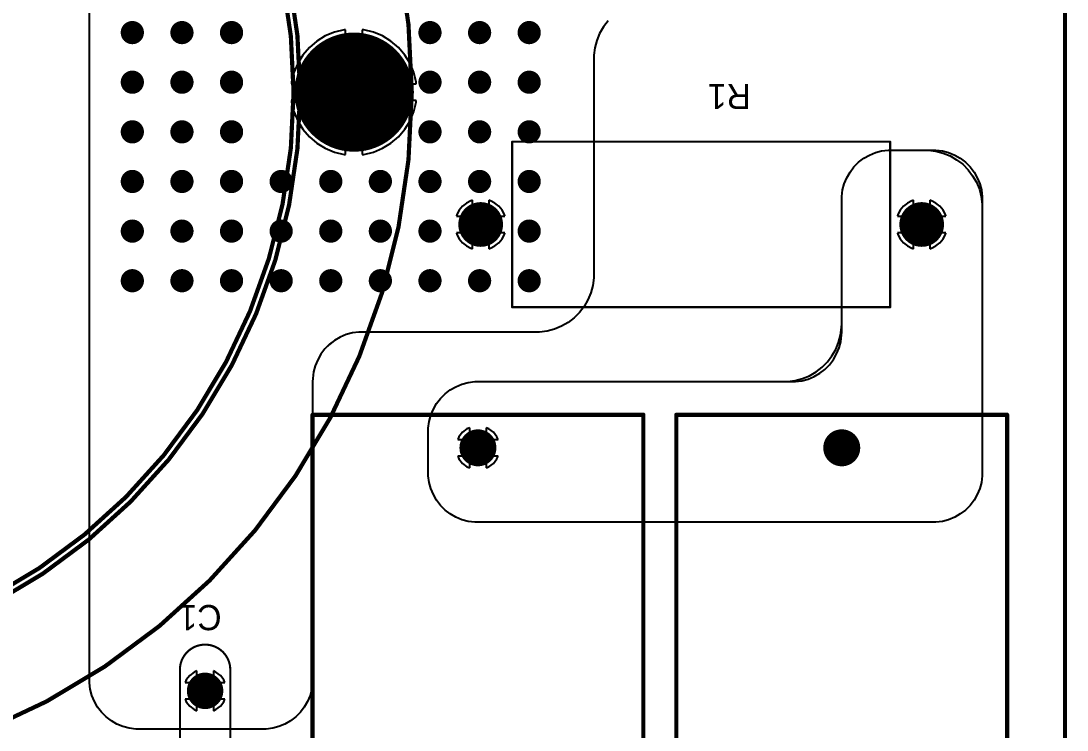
# Model space of a CAD drawing. Header units: millimetres. Extents: x 25 to 162, y 24 to 188.
# Drawn here: x 98.3 to 161.5, y 107.8 to 150.7 of the extents above; entities that cross this region are included whole.
import ezdxf

# ---------------------------------------------------------------- set-up
doc = ezdxf.new("R2010")
doc.units = ezdxf.units.MM
for name, color, linetype in [('BottomLayer', 5, 'Continuous'), ('BottomSolder', 6, 'Continuous'), ('Mechanical1', 6, 'Continuous'), ('Mechanical13', 56, 'Continuous'), ('Mechanical15', 56, 'Continuous'), ('MultiLayer', 9, 'Continuous'), ('PadHoleLayer', 156, 'Continuous'), ('TopLayer', 1, 'Continuous'), ('TopOverlay', 2, 'Continuous'), ('TopSolder', 216, 'Continuous'), ('ViaHoleLayer', 16, 'Continuous')]:
    doc.layers.add(name, color=color, linetype=linetype)

# ---------------------------------------------------------------- blocks, each defined once
blk = doc.blocks.new('C_Y2_D13_7_5__165')
at = {"layer": 'BottomLayer', "const_width": 1}
for points in [[(-4.31, 0, 1), (-3.31, 0, 1)], [(3.31, 0, 1), (4.31, 0, 1)]]:
    blk.add_lwpolyline(points, format="xyb", close=True, dxfattribs=at)
at = {"layer": 'BottomSolder', "const_width": 1.102}
for points in [[(-4.361, 0, 1), (-3.259, 0, 1)], [(3.259, 0, 1), (4.361, 0, 1)]]:
    blk.add_lwpolyline(points, format="xyb", close=True, dxfattribs=at)
at = {"layer": 'MultiLayer', "const_width": 1}
for points in [[(-4.31, 0, 1), (-3.31, 0, 1)], [(3.31, 0, 1), (4.31, 0, 1)]]:
    blk.add_lwpolyline(points, format="xyb", close=True, dxfattribs=at)
at = {"layer": 'PadHoleLayer', "const_width": 0.5}
for points in [[(-4.06, 0, 1), (-3.56, 0, 1)], [(3.56, 0, 1), (4.06, 0, 1)]]:
    blk.add_lwpolyline(points, format="xyb", close=True, dxfattribs=at)
at = {"layer": 'TopLayer', "const_width": 1}
for points in [[(-4.31, 0, 1), (-3.31, 0, 1)], [(3.31, 0, 1), (4.31, 0, 1)]]:
    blk.add_lwpolyline(points, format="xyb", close=True, dxfattribs=at)
at = {"layer": 'TopOverlay', "const_width": 0.127}
for points in [[(-5.08, -1.524, -1), (-5.08, 1.524)], [(5.08, 1.524, -1), (5.08, -1.524)]]:
    blk.add_lwpolyline(points, format="xyb", dxfattribs=at)
for points in [[(-5.08, 1.524), (5.08, 1.524)], [(-5.08, -1.524), (5.08, -1.524)]]:
    blk.add_lwpolyline(points, dxfattribs=at)
at = {"layer": 'TopOverlay', "const_width": 0.0635}
for points in [[(-5.112, 1.524, 1), (-5.048, 1.524, 1)], [(-5.112, 1.524, 1), (-5.048, 1.524, 1)], [(5.048, 1.524, 1), (5.112, 1.524, 1)], [(5.048, 1.524, 1), (5.112, 1.524, 1)], [(-5.112, -1.524, 1), (-5.048, -1.524, 1)], [(-5.112, -1.524, 1), (-5.048, -1.524, 1)], [(5.048, -1.524, 1), (5.112, -1.524, 1)], [(5.048, -1.524, 1), (5.112, -1.524, 1)]]:
    blk.add_lwpolyline(points, format="xyb", close=True, dxfattribs=at)
at = {"layer": 'TopSolder', "const_width": 1.102}
for points in [[(-4.361, 0, 1), (-3.259, 0, 1)], [(3.259, 0, 1), (4.361, 0, 1)]]:
    blk.add_lwpolyline(points, format="xyb", close=True, dxfattribs=at)
blk = doc.blocks.new('MKP_W20_H39_5_L41_5_LS37_5_166')
at = {"layer": 'BottomLayer', "const_width": 1.016}
for points in [[(-0.508, 0, 1), (0.508, 0, 1)], [(36.992, 0, 1), (38.008, 0, 1)]]:
    blk.add_lwpolyline(points, format="xyb", close=True, dxfattribs=at)
at = {"layer": 'BottomSolder', "const_width": 1.118}
for points in [[(-0.559, 0, 1), (0.559, 0, 1)], [(36.941, 0, 1), (38.059, 0, 1)]]:
    blk.add_lwpolyline(points, format="xyb", close=True, dxfattribs=at)
at = {"layer": 'Mechanical13', "const_width": 0.254}
for points in [[(-2, 10), (39.5, 10)], [(-2, 10), (-2, 0.501)], [(39.5, 10), (39.5, -10)], [(-2, 0.501), (-2, -10)], [(-2, -10), (39.5, -10)]]:
    blk.add_lwpolyline(points, dxfattribs=at)
at = {"layer": 'Mechanical13', "const_width": 0.127}
for points in [[(-2.064, 10, 1), (-1.937, 10, 1)], [(-2.064, 10, 1), (-1.937, 10, 1)], [(39.436, 10, 1), (39.563, 10, 1)], [(39.436, 10, 1), (39.563, 10, 1)], [(-2.064, 0.501, 1), (-1.937, 0.501, 1)], [(-2.064, 0.501, 1), (-1.937, 0.501, 1)], [(-2.064, -10, 1), (-1.937, -10, 1)], [(-2.064, -10, 1), (-1.937, -10, 1)], [(39.436, -10, 1), (39.563, -10, 1)], [(39.436, -10, 1), (39.563, -10, 1)]]:
    blk.add_lwpolyline(points, format="xyb", close=True, dxfattribs=at)
at = {"layer": 'MultiLayer', "const_width": 1.016}
for points in [[(-0.508, 0, 1), (0.508, 0, 1)], [(36.992, 0, 1), (38.008, 0, 1)]]:
    blk.add_lwpolyline(points, format="xyb", close=True, dxfattribs=at)
at = {"layer": 'PadHoleLayer', "const_width": 0.65}
for points in [[(-0.325, 0, 1), (0.325, 0, 1)], [(37.175, 0, 1), (37.825, 0, 1)]]:
    blk.add_lwpolyline(points, format="xyb", close=True, dxfattribs=at)
at = {"layer": 'TopLayer', "const_width": 1.016}
for points in [[(-0.508, 0, 1), (0.508, 0, 1)], [(36.992, 0, 1), (38.008, 0, 1)]]:
    blk.add_lwpolyline(points, format="xyb", close=True, dxfattribs=at)
at = {"layer": 'TopOverlay', "const_width": 0.254}
for points in [[(-2, 10), (39.5, 10)], [(-2, 10), (-2, -0.501)], [(39.5, 10), (39.5, -10)], [(-2, -0.501), (-2, -10)], [(-2, -10), (39.5, -10)]]:
    blk.add_lwpolyline(points, dxfattribs=at)
at = {"layer": 'TopOverlay', "const_width": 0.127}
for points in [[(-2.064, 10, 1), (-1.937, 10, 1)], [(-2.064, 10, 1), (-1.937, 10, 1)], [(39.436, 10, 1), (39.563, 10, 1)], [(39.436, 10, 1), (39.563, 10, 1)], [(-2.064, -0.501, 1), (-1.937, -0.501, 1)], [(-2.064, -0.501, 1), (-1.937, -0.501, 1)], [(-2.064, -10, 1), (-1.937, -10, 1)], [(-2.064, -10, 1), (-1.937, -10, 1)], [(39.436, -10, 1), (39.563, -10, 1)], [(39.436, -10, 1), (39.563, -10, 1)]]:
    blk.add_lwpolyline(points, format="xyb", close=True, dxfattribs=at)
at = {"layer": 'TopSolder', "const_width": 1.118}
for points in [[(-0.559, 0, 1), (0.559, 0, 1)], [(36.941, 0, 1), (38.059, 0, 1)]]:
    blk.add_lwpolyline(points, format="xyb", close=True, dxfattribs=at)
blk = doc.blocks.new('MKP_W20_H39_5_L41_5_LS37_5_167')
at = {"layer": 'BottomLayer', "const_width": 1.016}
for points in [[(-0.508, 0, 1), (0.508, 0, 1)], [(36.992, 0, 1), (38.008, 0, 1)]]:
    blk.add_lwpolyline(points, format="xyb", close=True, dxfattribs=at)
at = {"layer": 'BottomSolder', "const_width": 1.118}
for points in [[(-0.559, 0, 1), (0.559, 0, 1)], [(36.941, 0, 1), (38.059, 0, 1)]]:
    blk.add_lwpolyline(points, format="xyb", close=True, dxfattribs=at)
at = {"layer": 'Mechanical13', "const_width": 0.254}
for points in [[(-2, 10), (39.5, 10)], [(-2, 10), (-2, 0.501)], [(39.5, 10), (39.5, -10)], [(-2, 0.501), (-2, -10)], [(-2, -10), (39.5, -10)]]:
    blk.add_lwpolyline(points, dxfattribs=at)
at = {"layer": 'Mechanical13', "const_width": 0.127}
for points in [[(-2.064, 10, 1), (-1.937, 10, 1)], [(-2.064, 10, 1), (-1.937, 10, 1)], [(39.436, 10, 1), (39.563, 10, 1)], [(39.436, 10, 1), (39.563, 10, 1)], [(-2.064, 0.501, 1), (-1.937, 0.501, 1)], [(-2.064, 0.501, 1), (-1.937, 0.501, 1)], [(-2.064, -10, 1), (-1.937, -10, 1)], [(-2.064, -10, 1), (-1.937, -10, 1)], [(39.436, -10, 1), (39.563, -10, 1)], [(39.436, -10, 1), (39.563, -10, 1)]]:
    blk.add_lwpolyline(points, format="xyb", close=True, dxfattribs=at)
at = {"layer": 'MultiLayer', "const_width": 1.016}
for points in [[(-0.508, 0, 1), (0.508, 0, 1)], [(36.992, 0, 1), (38.008, 0, 1)]]:
    blk.add_lwpolyline(points, format="xyb", close=True, dxfattribs=at)
at = {"layer": 'PadHoleLayer', "const_width": 0.65}
for points in [[(-0.325, 0, 1), (0.325, 0, 1)], [(37.175, 0, 1), (37.825, 0, 1)]]:
    blk.add_lwpolyline(points, format="xyb", close=True, dxfattribs=at)
at = {"layer": 'TopLayer', "const_width": 1.016}
for points in [[(-0.508, 0, 1), (0.508, 0, 1)], [(36.992, 0, 1), (38.008, 0, 1)]]:
    blk.add_lwpolyline(points, format="xyb", close=True, dxfattribs=at)
at = {"layer": 'TopOverlay', "const_width": 0.254}
for points in [[(-2, 10), (39.5, 10)], [(-2, 10), (-2, -0.501)], [(39.5, 10), (39.5, -10)], [(-2, -0.501), (-2, -10)], [(-2, -10), (39.5, -10)]]:
    blk.add_lwpolyline(points, dxfattribs=at)
at = {"layer": 'TopOverlay', "const_width": 0.127}
for points in [[(-2.064, 10, 1), (-1.937, 10, 1)], [(-2.064, 10, 1), (-1.937, 10, 1)], [(39.436, 10, 1), (39.563, 10, 1)], [(39.436, 10, 1), (39.563, 10, 1)], [(-2.064, -0.501, 1), (-1.937, -0.501, 1)], [(-2.064, -0.501, 1), (-1.937, -0.501, 1)], [(-2.064, -10, 1), (-1.937, -10, 1)], [(-2.064, -10, 1), (-1.937, -10, 1)], [(39.436, -10, 1), (39.563, -10, 1)], [(39.436, -10, 1), (39.563, -10, 1)]]:
    blk.add_lwpolyline(points, format="xyb", close=True, dxfattribs=at)
at = {"layer": 'TopSolder', "const_width": 1.118}
for points in [[(-0.559, 0, 1), (0.559, 0, 1)], [(36.941, 0, 1), (38.059, 0, 1)]]:
    blk.add_lwpolyline(points, format="xyb", close=True, dxfattribs=at)
blk = doc.blocks.new('D______500_125__H_30_A_AMAK_671111_034_168')
at = {"layer": 'BottomLayer', "const_width": 3.5}
blk.add_lwpolyline([(74.75, 0, 1), (78.25, 0, 1)], format="xyb", close=True, dxfattribs=at)
at = {"layer": 'BottomSolder', "const_width": 3.602}
blk.add_lwpolyline([(74.699, 0, 1), (78.301, 0, 1)], format="xyb", close=True, dxfattribs=at)
at = {"layer": 'Mechanical13'}
for points, const_width in [([(72.852, 0, 1), (3.648, 0, 1)], 0.254), ([(72.789, 0, 1), (72.916, 0, 1)], 0.127)]:
    blk.add_lwpolyline(points, format="xyb", close=True, dxfattribs=dict(at, const_width=const_width))
at = {"layer": 'Mechanical15'}
for points, const_width in [([(80, 0, 1), (-3.5, 0, 1)], 0.254), ([(79.937, 0, 1), (80.064, 0, 1)], 0.127)]:
    blk.add_lwpolyline(points, format="xyb", close=True, dxfattribs=dict(at, const_width=const_width))
at = {"layer": 'MultiLayer', "const_width": 3.5}
blk.add_lwpolyline([(74.75, 0, 1), (78.25, 0, 1)], format="xyb", close=True, dxfattribs=at)
at = {"layer": 'PadHoleLayer', "const_width": 2.5}
blk.add_lwpolyline([(75.25, 0, 1), (77.75, 0, 1)], format="xyb", close=True, dxfattribs=at)
at = {"layer": 'TopLayer', "const_width": 3.5}
blk.add_lwpolyline([(74.75, 0, 1), (78.25, 0, 1)], format="xyb", close=True, dxfattribs=at)
at = {"layer": 'TopOverlay'}
for points, const_width in [([(73.251, 0, 1), (3.249, 0, 1)], 0.254), ([(73.187, 0, 1), (73.314, 0, 1)], 0.127)]:
    blk.add_lwpolyline(points, format="xyb", close=True, dxfattribs=dict(at, const_width=const_width))
at = {"layer": 'TopSolder', "const_width": 3.602}
blk.add_lwpolyline([(74.699, 0, 1), (78.301, 0, 1)], format="xyb", close=True, dxfattribs=at)
blk = doc.blocks.new('PRW_5W_1050_170')
at = {"layer": 'BottomLayer', "const_width": 1.25}
for points in [[(-13.96, 0, 1), (-12.71, 0, 1)], [(12.71, 0, 1), (13.96, 0, 1)]]:
    blk.add_lwpolyline(points, format="xyb", close=True, dxfattribs=at)
at = {"layer": 'BottomSolder', "const_width": 1.352}
for points in [[(-14.011, 0, 1), (-12.659, 0, 1)], [(12.659, 0, 1), (14.011, 0, 1)]]:
    blk.add_lwpolyline(points, format="xyb", close=True, dxfattribs=at)
at = {"layer": 'MultiLayer', "const_width": 1.25}
for points in [[(-13.96, 0, 1), (-12.71, 0, 1)], [(12.71, 0, 1), (13.96, 0, 1)]]:
    blk.add_lwpolyline(points, format="xyb", close=True, dxfattribs=at)
at = {"layer": 'PadHoleLayer', "const_width": 0.6}
for points in [[(-13.635, 0, 1), (-13.035, 0, 1)], [(13.035, 0, 1), (13.635, 0, 1)]]:
    blk.add_lwpolyline(points, format="xyb", close=True, dxfattribs=at)
at = {"layer": 'TopLayer', "const_width": 1.25}
for points in [[(-13.96, 0, 1), (-12.71, 0, 1)], [(12.71, 0, 1), (13.96, 0, 1)]]:
    blk.add_lwpolyline(points, format="xyb", close=True, dxfattribs=at)
at = {"layer": 'TopOverlay', "const_width": 0.127}
for points in [[(11.43, 5), (-11.43, 5)], [(-11.43, 5), (-11.43, -5)], [(11.43, 5), (11.43, -5)], [(11.43, -5), (-11.43, -5)]]:
    blk.add_lwpolyline(points, dxfattribs=at)
at = {"layer": 'TopOverlay', "const_width": 0.0635}
for points in [[(-11.462, 5, 1), (-11.398, 5, 1)], [(-11.462, 5, 1), (-11.398, 5, 1)], [(11.398, 5, 1), (11.462, 5, 1)], [(11.398, 5, 1), (11.462, 5, 1)], [(-11.462, -5, 1), (-11.398, -5, 1)], [(-11.462, -5, 1), (-11.398, -5, 1)], [(11.398, -5, 1), (11.462, -5, 1)], [(11.398, -5, 1), (11.462, -5, 1)]]:
    blk.add_lwpolyline(points, format="xyb", close=True, dxfattribs=at)
at = {"layer": 'TopSolder', "const_width": 1.352}
for points in [[(-14.011, 0, 1), (-12.659, 0, 1)], [(12.659, 0, 1), (14.011, 0, 1)]]:
    blk.add_lwpolyline(points, format="xyb", close=True, dxfattribs=at)

msp = doc.modelspace()

# ---------------------------------------------------------------- linework, layer by layer
at = {"layer": 'BottomLayer'}
for p, q in [((102.4, 110.9), (102.4, 169.9)), ((133.769, 150.708), (133.49, 150.344)), ((133.261, 149.948), (133.086, 149.525)), ((133.49, 150.344), (133.261, 149.948)), ((133.086, 149.525), (132.967, 149.083)), ((132.967, 149.083), (132.907, 148.629)), ((132.907, 148.629), (132.9, 148.4)), ((132.9, 148.4), (132.9, 135.4)), ((148.918, 142.16), (149.23, 142.4)), ((149.23, 142.4), (149.57, 142.596)), ((149.57, 142.596), (149.934, 142.747)), ((149.934, 142.747), (150.313, 142.849)), ((150.313, 142.849), (150.703, 142.9)), ((150.703, 142.9), (150.9, 142.9)), ((150.9, 142.9), (153.4, 142.9)), ((153.4, 142.9), (153.4, 142.9)), ((153.4, 142.9), (153.4, 142.9)), ((153.4, 142.9), (153.597, 142.9)), ((153.597, 142.9), (153.986, 142.849)), ((153.986, 142.849), (154.366, 142.747)), ((154.366, 142.747), (154.73, 142.596)), ((154.73, 142.596), (155.07, 142.4)), ((155.07, 142.4), (155.382, 142.16)), ((148.4, 141.57), (148.64, 141.882)), ((148.64, 141.882), (148.918, 142.16)), ((155.382, 142.16), (155.66, 141.882)), ((155.66, 141.882), (155.9, 141.57)), ((148.053, 140.866), (148.204, 141.23)), ((148.204, 141.23), (148.4, 141.57)), ((155.9, 141.57), (156.096, 141.23)), ((156.096, 141.23), (156.247, 140.866)), ((147.9, 140.097), (147.951, 140.487)), ((147.951, 140.487), (148.053, 140.866)), ((156.247, 140.866), (156.349, 140.487)), ((156.349, 140.487), (156.4, 140.097)), ((147.9, 139.9), (147.9, 140.097)), ((147.9, 139.78), (147.9, 139.9)), ((147.9, 139.9), (147.9, 139.9)), ((147.9, 139.9), (147.9, 139.9)), ((147.9, 139.9), (147.9, 139.9)), ((156.4, 140.097), (156.4, 139.9)), ((156.4, 139.9), (156.4, 123.4)), ((147.9, 132.4), (147.9, 139.78)), ((132.9, 135.4), (132.9, 135.4)), ((132.9, 135.4), (132.9, 135.171)), ((132.9, 135.171), (132.84, 134.716)), ((132.721, 134.273), (132.546, 133.849)), ((132.84, 134.716), (132.721, 134.273)), ((132.546, 133.849), (132.316, 133.451)), ((132.037, 133.087), (131.713, 132.763)), ((132.316, 133.451), (132.037, 133.087)), ((130.951, 132.254), (130.527, 132.079)), ((131.349, 132.484), (130.951, 132.254)), ((131.713, 132.763), (131.349, 132.484)), ((147.892, 132.171), (147.9, 132.4)), ((117.573, 131.591), (117.233, 131.394)), ((117.936, 131.741), (117.573, 131.591)), ((118.315, 131.842), (117.936, 131.741)), ((118.704, 131.894), (118.315, 131.842)), ((118.9, 131.9), (118.704, 131.894)), ((129.4, 131.9), (118.9, 131.9)), ((118.9, 131.9), (118.9, 131.9)), ((129.629, 131.9), (129.4, 131.9)), ((130.084, 131.96), (129.629, 131.9)), ((130.527, 132.079), (130.084, 131.96)), ((147.714, 131.275), (147.833, 131.717)), ((147.833, 131.717), (147.892, 132.171)), ((116.922, 131.156), (116.644, 130.878)), ((117.233, 131.394), (116.922, 131.156)), ((147.539, 130.852), (147.714, 131.275)), ((116.406, 130.567), (116.209, 130.227)), ((116.644, 130.878), (116.406, 130.567)), ((147.031, 130.092), (147.31, 130.455)), ((147.31, 130.455), (147.539, 130.852)), ((116.059, 129.864), (115.958, 129.485)), ((116.209, 130.227), (116.059, 129.864)), ((146.344, 129.49), (146.708, 129.769)), ((146.708, 129.769), (147.031, 130.092)), ((115.906, 129.096), (115.9, 128.9)), ((115.958, 129.485), (115.906, 129.096)), ((145.083, 128.967), (145.525, 129.086)), ((145.525, 129.086), (145.948, 129.261)), ((145.948, 129.261), (146.344, 129.49)), ((115.9, 128.9), (115.9, 110.9)), ((124.23, 128.4), (124.57, 128.596)), ((124.57, 128.596), (124.934, 128.747)), ((124.934, 128.747), (125.313, 128.849)), ((125.313, 128.849), (125.703, 128.9)), ((125.703, 128.9), (125.9, 128.9)), ((125.9, 128.9), (144.28, 128.9)), ((144.28, 128.9), (144.4, 128.9)), ((144.4, 128.9), (144.629, 128.907)), ((144.4, 128.9), (144.4, 128.9)), ((144.4, 128.9), (144.4, 128.9)), ((144.629, 128.907), (145.083, 128.967)), ((123.4, 127.57), (123.64, 127.882)), ((123.64, 127.882), (123.918, 128.16)), ((123.918, 128.16), (124.23, 128.4)), ((123.053, 126.866), (123.204, 127.23)), ((123.204, 127.23), (123.4, 127.57)), ((122.951, 126.487), (123.053, 126.866)), ((122.9, 126.097), (122.951, 126.487)), ((122.9, 125.9), (122.9, 126.097)), ((122.9, 123.4), (122.9, 125.9)), ((122.9, 125.9), (122.9, 125.9)), ((122.9, 125.9), (122.9, 125.9)), ((122.9, 123.203), (122.9, 123.4)), ((156.4, 123.4), (156.4, 123.4)), ((156.4, 123.4), (156.4, 123.203)), ((122.951, 122.813), (122.9, 123.203)), ((123.053, 122.434), (122.951, 122.813)), ((156.349, 122.813), (156.247, 122.434)), ((156.4, 123.203), (156.349, 122.813)), ((123.204, 122.07), (123.053, 122.434)), ((156.247, 122.434), (156.096, 122.07)), ((123.4, 121.73), (123.204, 122.07)), ((123.64, 121.418), (123.4, 121.73)), ((155.9, 121.73), (155.66, 121.418)), ((156.096, 122.07), (155.9, 121.73)), ((123.918, 121.14), (123.64, 121.418)), ((124.23, 120.9), (123.918, 121.14)), ((124.57, 120.704), (124.23, 120.9)), ((155.07, 120.9), (154.73, 120.704)), ((155.382, 121.14), (155.07, 120.9)), ((155.66, 121.418), (155.382, 121.14)), ((124.934, 120.553), (124.57, 120.704)), ((125.313, 120.451), (124.934, 120.553)), ((125.703, 120.4), (125.313, 120.451)), ((125.9, 120.4), (125.703, 120.4)), ((153.4, 120.4), (125.9, 120.4)), ((153.597, 120.4), (153.4, 120.4)), ((153.987, 120.451), (153.597, 120.4)), ((154.366, 120.553), (153.987, 120.451)), ((154.73, 120.704), (154.366, 120.553)), ((102.4, 110.703), (102.4, 110.9)), ((115.9, 110.9), (115.9, 110.9)), ((115.9, 110.9), (115.9, 110.703)), ((102.451, 110.313), (102.4, 110.703)), ((102.553, 109.934), (102.451, 110.313)), ((115.849, 110.313), (115.747, 109.934)), ((115.9, 110.703), (115.849, 110.313)), ((102.704, 109.57), (102.553, 109.934)), ((102.9, 109.23), (102.704, 109.57)), ((115.596, 109.57), (115.4, 109.23)), ((115.747, 109.934), (115.596, 109.57)), ((103.14, 108.918), (102.9, 109.23)), ((103.418, 108.64), (103.14, 108.918)), ((115.16, 108.918), (114.882, 108.64)), ((115.4, 109.23), (115.16, 108.918)), ((103.73, 108.4), (103.418, 108.64)), ((104.07, 108.204), (103.73, 108.4)), ((104.434, 108.053), (104.07, 108.204)), ((114.23, 108.204), (113.866, 108.053)), ((114.57, 108.4), (114.23, 108.204)), ((114.882, 108.64), (114.57, 108.4)), ((104.813, 107.951), (104.434, 108.053)), ((105.203, 107.9), (104.813, 107.951)), ((105.4, 107.9), (105.203, 107.9)), ((112.9, 107.9), (105.4, 107.9)), ((105.4, 107.9), (105.4, 107.9)), ((113.097, 107.9), (112.9, 107.9)), ((113.487, 107.951), (113.097, 107.9)), ((113.866, 108.053), (113.487, 107.951))]:
    msp.add_line(p, q, dxfattribs=at)
at = {"layer": 'BottomLayer', "const_width": 0.6}
for points in [[(104.7, 150, 1), (105.3, 150, 1)], [(107.7, 150, 1), (108.3, 150, 1)], [(110.7, 150, 1), (111.3, 150, 1)], [(122.7, 150, 1), (123.3, 150, 1)], [(125.7, 150, 1), (126.3, 150, 1)], [(128.7, 150, 1), (129.3, 150, 1)], [(104.7, 147, 1), (105.3, 147, 1)], [(107.7, 147, 1), (108.3, 147, 1)], [(110.7, 147, 1), (111.3, 147, 1)], [(122.7, 147, 1), (123.3, 147, 1)], [(125.7, 147, 1), (126.3, 147, 1)], [(128.7, 147, 1), (129.3, 147, 1)], [(104.7, 144, 1), (105.3, 144, 1)], [(107.7, 144, 1), (108.3, 144, 1)], [(110.7, 144, 1), (111.3, 144, 1)], [(122.7, 144, 1), (123.3, 144, 1)], [(125.7, 144, 1), (126.3, 144, 1)], [(128.7, 144, 1), (129.3, 144, 1)], [(104.7, 141, 1), (105.3, 141, 1)], [(107.7, 141, 1), (108.3, 141, 1)], [(110.7, 141, 1), (111.3, 141, 1)], [(113.7, 141, 1), (114.3, 141, 1)], [(116.7, 141, 1), (117.3, 141, 1)], [(119.7, 141, 1), (120.3, 141, 1)], [(122.7, 141, 1), (123.3, 141, 1)], [(125.7, 141, 1), (126.3, 141, 1)], [(128.7, 141, 1), (129.3, 141, 1)], [(104.7, 138, 1), (105.3, 138, 1)], [(107.7, 138, 1), (108.3, 138, 1)], [(110.7, 138, 1), (111.3, 138, 1)], [(113.7, 138, 1), (114.3, 138, 1)], [(116.7, 138, 1), (117.3, 138, 1)], [(119.7, 138, 1), (120.3, 138, 1)], [(122.7, 138, 1), (123.3, 138, 1)], [(128.7, 138, 1), (129.3, 138, 1)], [(104.7, 135, 1), (105.3, 135, 1)], [(107.7, 135, 1), (108.3, 135, 1)], [(110.7, 135, 1), (111.3, 135, 1)], [(113.7, 135, 1), (114.3, 135, 1)], [(116.7, 135, 1), (117.3, 135, 1)], [(119.7, 135, 1), (120.3, 135, 1)], [(122.7, 135, 1), (123.3, 135, 1)], [(125.7, 135, 1), (126.3, 135, 1)], [(128.7, 135, 1), (129.3, 135, 1)]]:
    msp.add_lwpolyline(points, format="xyb", close=True, dxfattribs=at)
at = {"layer": 'BottomSolder', "const_width": 0.702}
for points in [[(104.649, 150, 1), (105.351, 150, 1)], [(107.649, 150, 1), (108.351, 150, 1)], [(110.649, 150, 1), (111.351, 150, 1)], [(122.649, 150, 1), (123.351, 150, 1)], [(125.649, 150, 1), (126.351, 150, 1)], [(128.649, 150, 1), (129.351, 150, 1)], [(104.649, 147, 1), (105.351, 147, 1)], [(107.649, 147, 1), (108.351, 147, 1)], [(110.649, 147, 1), (111.351, 147, 1)], [(122.649, 147, 1), (123.351, 147, 1)], [(125.649, 147, 1), (126.351, 147, 1)], [(128.649, 147, 1), (129.351, 147, 1)], [(104.649, 144, 1), (105.351, 144, 1)], [(107.649, 144, 1), (108.351, 144, 1)], [(110.649, 144, 1), (111.351, 144, 1)], [(122.649, 144, 1), (123.351, 144, 1)], [(125.649, 144, 1), (126.351, 144, 1)], [(128.649, 144, 1), (129.351, 144, 1)], [(104.649, 141, 1), (105.351, 141, 1)], [(107.649, 141, 1), (108.351, 141, 1)], [(110.649, 141, 1), (111.351, 141, 1)], [(113.649, 141, 1), (114.351, 141, 1)], [(116.649, 141, 1), (117.351, 141, 1)], [(119.649, 141, 1), (120.351, 141, 1)], [(122.649, 141, 1), (123.351, 141, 1)], [(125.649, 141, 1), (126.351, 141, 1)], [(128.649, 141, 1), (129.351, 141, 1)], [(104.649, 138, 1), (105.351, 138, 1)], [(107.649, 138, 1), (108.351, 138, 1)], [(110.649, 138, 1), (111.351, 138, 1)], [(113.649, 138, 1), (114.351, 138, 1)], [(116.649, 138, 1), (117.351, 138, 1)], [(119.649, 138, 1), (120.351, 138, 1)], [(122.649, 138, 1), (123.351, 138, 1)], [(128.649, 138, 1), (129.351, 138, 1)], [(104.649, 135, 1), (105.351, 135, 1)], [(107.649, 135, 1), (108.351, 135, 1)], [(110.649, 135, 1), (111.351, 135, 1)], [(113.649, 135, 1), (114.351, 135, 1)], [(116.649, 135, 1), (117.351, 135, 1)], [(119.649, 135, 1), (120.351, 135, 1)], [(122.649, 135, 1), (123.351, 135, 1)], [(125.649, 135, 1), (126.351, 135, 1)], [(128.649, 135, 1), (129.351, 135, 1)]]:
    msp.add_lwpolyline(points, format="xyb", close=True, dxfattribs=at)
at = {"layer": 'Mechanical1', "const_width": 0.254}
msp.add_lwpolyline([(161.4, 30.4), (161.4, 186.4)], dxfattribs=at)
at = {"layer": 'MultiLayer', "const_width": 0.6}
for points in [[(104.7, 150, 1), (105.3, 150, 1)], [(107.7, 150, 1), (108.3, 150, 1)], [(110.7, 150, 1), (111.3, 150, 1)], [(122.7, 150, 1), (123.3, 150, 1)], [(125.7, 150, 1), (126.3, 150, 1)], [(128.7, 150, 1), (129.3, 150, 1)], [(104.7, 147, 1), (105.3, 147, 1)], [(107.7, 147, 1), (108.3, 147, 1)], [(110.7, 147, 1), (111.3, 147, 1)], [(122.7, 147, 1), (123.3, 147, 1)], [(125.7, 147, 1), (126.3, 147, 1)], [(128.7, 147, 1), (129.3, 147, 1)], [(104.7, 144, 1), (105.3, 144, 1)], [(107.7, 144, 1), (108.3, 144, 1)], [(110.7, 144, 1), (111.3, 144, 1)], [(122.7, 144, 1), (123.3, 144, 1)], [(125.7, 144, 1), (126.3, 144, 1)], [(128.7, 144, 1), (129.3, 144, 1)], [(104.7, 141, 1), (105.3, 141, 1)], [(107.7, 141, 1), (108.3, 141, 1)], [(110.7, 141, 1), (111.3, 141, 1)], [(113.7, 141, 1), (114.3, 141, 1)], [(116.7, 141, 1), (117.3, 141, 1)], [(119.7, 141, 1), (120.3, 141, 1)], [(122.7, 141, 1), (123.3, 141, 1)], [(125.7, 141, 1), (126.3, 141, 1)], [(128.7, 141, 1), (129.3, 141, 1)], [(104.7, 138, 1), (105.3, 138, 1)], [(107.7, 138, 1), (108.3, 138, 1)], [(110.7, 138, 1), (111.3, 138, 1)], [(113.7, 138, 1), (114.3, 138, 1)], [(116.7, 138, 1), (117.3, 138, 1)], [(119.7, 138, 1), (120.3, 138, 1)], [(122.7, 138, 1), (123.3, 138, 1)], [(128.7, 138, 1), (129.3, 138, 1)], [(104.7, 135, 1), (105.3, 135, 1)], [(107.7, 135, 1), (108.3, 135, 1)], [(110.7, 135, 1), (111.3, 135, 1)], [(113.7, 135, 1), (114.3, 135, 1)], [(116.7, 135, 1), (117.3, 135, 1)], [(119.7, 135, 1), (120.3, 135, 1)], [(122.7, 135, 1), (123.3, 135, 1)], [(125.7, 135, 1), (126.3, 135, 1)], [(128.7, 135, 1), (129.3, 135, 1)]]:
    msp.add_lwpolyline(points, format="xyb", close=True, dxfattribs=at)
at = {"layer": 'TopLayer'}
for p, q in [((102.4, 110.9), (102.4, 169.9)), ((133.769, 150.708), (133.49, 150.344)), ((117.222, 150.025), (116.669, 149.796)), ((117.804, 150.165), (117.222, 150.025)), ((117.9, 150.172), (117.804, 150.165)), ((117.9, 146.9), (117.9, 150.172)), ((118.996, 150.165), (118.9, 150.172)), ((118.9, 150.172), (118.9, 146.9)), ((119.578, 150.025), (118.996, 150.165)), ((120.13, 149.796), (119.578, 150.025)), ((133.261, 149.948), (133.086, 149.525)), ((133.49, 150.344), (133.261, 149.948)), ((116.16, 149.484), (115.705, 149.095)), ((116.669, 149.796), (116.16, 149.484)), ((120.64, 149.484), (120.13, 149.796)), ((121.095, 149.095), (120.64, 149.484)), ((133.086, 149.525), (132.967, 149.083)), ((115.705, 149.095), (115.316, 148.64)), ((121.484, 148.64), (121.095, 149.095)), ((132.967, 149.083), (132.907, 148.629)), ((115.004, 148.13), (114.775, 147.578)), ((115.316, 148.64), (115.004, 148.13)), ((121.796, 148.13), (121.484, 148.64)), ((122.025, 147.578), (121.796, 148.13)), ((132.907, 148.629), (132.9, 148.4)), ((132.9, 148.4), (132.9, 135.4)), ((114.775, 147.578), (114.635, 146.996)), ((122.165, 146.996), (122.025, 147.578)), ((114.635, 146.996), (114.628, 146.9)), ((114.628, 146.9), (117.9, 146.9)), ((118.9, 146.9), (122.172, 146.9)), ((122.172, 146.9), (122.165, 146.996)), ((117.9, 145.9), (114.628, 145.9)), ((114.628, 145.9), (114.635, 145.804)), ((114.635, 145.804), (114.775, 145.222)), ((117.9, 142.628), (117.9, 145.9)), ((122.172, 145.9), (118.9, 145.9)), ((118.9, 145.9), (118.9, 142.628)), ((122.025, 145.222), (122.165, 145.804)), ((122.165, 145.804), (122.172, 145.9)), ((114.775, 145.222), (115.004, 144.669)), ((121.796, 144.669), (122.025, 145.222)), ((115.004, 144.669), (115.316, 144.16)), ((121.484, 144.16), (121.796, 144.669)), ((115.316, 144.16), (115.705, 143.705)), ((115.705, 143.705), (116.16, 143.316)), ((120.64, 143.316), (121.095, 143.705)), ((121.095, 143.705), (121.484, 144.16)), ((116.16, 143.316), (116.669, 143.004)), ((116.669, 143.004), (117.222, 142.775)), ((119.578, 142.775), (120.13, 143.004)), ((120.13, 143.004), (120.64, 143.316)), ((117.222, 142.775), (117.804, 142.635)), ((117.804, 142.635), (117.9, 142.628)), ((118.9, 142.628), (118.996, 142.635)), ((118.996, 142.635), (119.578, 142.775)), ((148.918, 142.16), (149.23, 142.4)), ((149.23, 142.4), (149.57, 142.596)), ((149.57, 142.596), (149.934, 142.747)), ((149.934, 142.747), (150.313, 142.849)), ((150.313, 142.849), (150.703, 142.9)), ((150.703, 142.9), (150.9, 142.9)), ((150.9, 142.9), (152.9, 142.9)), ((152.9, 142.9), (152.9, 142.9)), ((152.9, 142.9), (152.9, 142.9)), ((152.9, 142.9), (153.129, 142.9)), ((153.129, 142.9), (153.584, 142.84)), ((153.584, 142.84), (154.027, 142.721)), ((154.027, 142.721), (154.451, 142.546)), ((154.451, 142.546), (154.849, 142.316)), ((148.4, 141.57), (148.64, 141.882)), ((148.64, 141.882), (148.918, 142.16)), ((154.849, 142.316), (155.213, 142.037)), ((155.213, 142.037), (155.537, 141.713)), ((155.537, 141.713), (155.816, 141.349)), ((148.053, 140.866), (148.204, 141.23)), ((148.204, 141.23), (148.4, 141.57)), ((155.816, 141.349), (156.046, 140.951)), ((147.9, 140.097), (147.951, 140.487)), ((147.951, 140.487), (148.053, 140.866)), ((156.046, 140.951), (156.221, 140.527)), ((156.221, 140.527), (156.34, 140.084)), ((125.469, 139.839), (125.2, 139.695)), ((125.565, 139.868), (125.469, 139.839)), ((125.565, 138.9), (125.565, 139.868)), ((126.661, 139.839), (126.565, 139.868)), ((126.565, 139.868), (126.565, 138.9)), ((126.93, 139.695), (126.661, 139.839)), ((147.9, 139.9), (147.9, 140.097)), ((147.9, 131.9), (147.9, 139.9)), ((152.139, 139.839), (151.87, 139.695)), ((152.235, 139.868), (152.139, 139.839)), ((152.235, 138.9), (152.235, 139.868)), ((153.331, 139.839), (153.235, 139.868)), ((153.235, 139.868), (153.235, 138.9)), ((153.6, 139.695), (153.331, 139.839)), ((156.34, 140.084), (156.4, 139.629)), ((124.77, 139.265), (124.626, 138.996)), ((124.964, 139.501), (124.77, 139.265)), ((125.2, 139.695), (124.964, 139.501)), ((127.166, 139.501), (126.93, 139.695)), ((127.36, 139.265), (127.166, 139.501)), ((127.504, 138.996), (127.36, 139.265)), ((151.44, 139.265), (151.296, 138.996)), ((151.634, 139.501), (151.44, 139.265)), ((151.87, 139.695), (151.634, 139.501)), ((153.836, 139.501), (153.6, 139.695)), ((154.03, 139.265), (153.836, 139.501)), ((154.174, 138.996), (154.03, 139.265)), ((156.4, 139.629), (156.4, 139.4)), ((156.4, 139.4), (156.4, 123.4)), ((124.626, 138.996), (124.597, 138.9)), ((124.597, 138.9), (125.565, 138.9)), ((126.565, 138.9), (127.533, 138.9)), ((127.533, 138.9), (127.504, 138.996)), ((151.296, 138.996), (151.267, 138.9)), ((151.267, 138.9), (152.235, 138.9)), ((153.235, 138.9), (154.203, 138.9)), ((154.203, 138.9), (154.174, 138.996)), ((125.565, 137.9), (124.597, 137.9)), ((124.597, 137.9), (124.626, 137.804)), ((124.626, 137.804), (124.77, 137.535)), ((124.77, 137.535), (124.964, 137.299)), ((124.964, 137.299), (125.2, 137.105)), ((125.565, 136.932), (125.565, 137.9)), ((127.533, 137.9), (126.565, 137.9)), ((126.565, 137.9), (126.565, 136.932)), ((126.93, 137.105), (127.166, 137.299)), ((127.166, 137.299), (127.36, 137.535)), ((127.36, 137.535), (127.504, 137.804)), ((127.504, 137.804), (127.533, 137.9)), ((152.235, 137.9), (151.267, 137.9)), ((151.267, 137.9), (151.296, 137.804)), ((151.296, 137.804), (151.44, 137.535)), ((151.44, 137.535), (151.634, 137.299)), ((151.634, 137.299), (151.87, 137.105)), ((152.235, 136.932), (152.235, 137.9)), ((154.203, 137.9), (153.235, 137.9)), ((153.235, 137.9), (153.235, 136.932)), ((153.6, 137.105), (153.836, 137.299)), ((153.836, 137.299), (154.03, 137.535)), ((154.03, 137.535), (154.174, 137.804)), ((154.174, 137.804), (154.203, 137.9)), ((125.2, 137.105), (125.469, 136.961)), ((125.469, 136.961), (125.565, 136.932)), ((126.565, 136.932), (126.661, 136.961)), ((126.661, 136.961), (126.93, 137.105)), ((151.87, 137.105), (152.139, 136.961)), ((152.139, 136.961), (152.235, 136.932)), ((153.235, 136.932), (153.331, 136.961)), ((153.331, 136.961), (153.6, 137.105)), ((132.9, 135.4), (132.9, 135.4)), ((132.9, 135.4), (132.9, 135.171)), ((132.9, 135.171), (132.84, 134.716)), ((132.721, 134.273), (132.546, 133.849)), ((132.84, 134.716), (132.721, 134.273)), ((132.546, 133.849), (132.316, 133.451)), ((132.037, 133.087), (131.713, 132.763)), ((132.316, 133.451), (132.037, 133.087)), ((130.951, 132.254), (130.527, 132.079)), ((131.349, 132.484), (130.951, 132.254)), ((131.713, 132.763), (131.349, 132.484)), ((117.573, 131.591), (117.233, 131.394)), ((117.936, 131.741), (117.573, 131.591)), ((118.315, 131.842), (117.936, 131.741)), ((118.704, 131.894), (118.315, 131.842)), ((118.9, 131.9), (118.704, 131.894)), ((129.4, 131.9), (118.9, 131.9)), ((118.9, 131.9), (118.9, 131.9)), ((129.629, 131.9), (129.4, 131.9)), ((130.084, 131.96), (129.629, 131.9)), ((130.527, 132.079), (130.084, 131.96)), ((147.842, 131.315), (147.894, 131.704)), ((147.894, 131.704), (147.9, 131.9)), ((116.922, 131.155), (116.644, 130.878)), ((117.233, 131.394), (116.922, 131.155)), ((147.741, 130.936), (147.842, 131.315)), ((116.406, 130.567), (116.209, 130.227)), ((116.644, 130.878), (116.406, 130.567)), ((147.394, 130.233), (147.591, 130.573)), ((147.591, 130.573), (147.741, 130.936)), ((116.059, 129.864), (115.958, 129.485)), ((116.209, 130.227), (116.059, 129.864)), ((146.878, 129.644), (147.156, 129.922)), ((147.156, 129.922), (147.394, 130.233)), ((115.906, 129.096), (115.9, 128.9)), ((115.958, 129.485), (115.906, 129.096)), ((145.864, 129.059), (146.227, 129.209)), ((146.227, 129.209), (146.567, 129.406)), ((146.567, 129.406), (146.878, 129.644)), ((115.9, 128.9), (115.9, 110.9)), ((124.23, 128.4), (124.57, 128.596)), ((124.57, 128.596), (124.934, 128.747)), ((124.934, 128.747), (125.313, 128.849)), ((125.313, 128.849), (125.703, 128.9)), ((125.703, 128.9), (125.9, 128.9)), ((125.9, 128.9), (144.78, 128.9)), ((144.78, 128.9), (144.9, 128.9)), ((144.9, 128.9), (145.096, 128.906)), ((144.9, 128.9), (144.9, 128.9)), ((144.9, 128.9), (144.9, 128.9)), ((145.096, 128.906), (145.485, 128.958)), ((145.485, 128.958), (145.864, 129.059)), ((123.4, 127.57), (123.64, 127.882)), ((123.64, 127.882), (123.918, 128.16)), ((123.918, 128.16), (124.23, 128.4)), ((123.053, 126.866), (123.204, 127.23)), ((123.204, 127.23), (123.4, 127.57)), ((122.951, 126.487), (123.053, 126.866)), ((122.9, 126.097), (122.951, 126.487)), ((122.9, 125.9), (122.9, 126.097)), ((122.9, 123.4), (122.9, 125.9)), ((122.9, 125.9), (122.9, 125.9)), ((122.9, 125.9), (122.9, 125.9)), ((125.236, 126.05), (124.961, 125.839)), ((125.4, 126.117), (125.236, 126.05)), ((125.4, 125.4), (125.4, 126.117)), ((126.564, 126.05), (126.4, 126.117)), ((126.4, 126.117), (126.4, 125.4)), ((126.839, 125.839), (126.564, 126.05)), ((124.75, 125.564), (124.683, 125.4)), ((124.683, 125.4), (125.4, 125.4)), ((124.961, 125.839), (124.75, 125.564)), ((126.4, 125.4), (127.117, 125.4)), ((127.05, 125.564), (126.839, 125.839)), ((127.117, 125.4), (127.05, 125.564)), ((125.4, 124.4), (124.683, 124.4)), ((124.683, 124.4), (124.75, 124.236)), ((124.75, 124.236), (124.961, 123.961)), ((125.4, 123.683), (125.4, 124.4)), ((127.117, 124.4), (126.4, 124.4)), ((126.4, 124.4), (126.4, 123.683)), ((126.839, 123.961), (127.05, 124.236)), ((127.05, 124.236), (127.117, 124.4)), ((122.9, 123.203), (122.9, 123.4)), ((124.961, 123.961), (125.236, 123.75)), ((125.236, 123.75), (125.4, 123.683)), ((126.4, 123.683), (126.564, 123.75)), ((126.564, 123.75), (126.839, 123.961)), ((156.4, 123.4), (156.4, 123.4)), ((156.4, 123.4), (156.4, 123.203)), ((122.951, 122.813), (122.9, 123.203)), ((123.053, 122.434), (122.951, 122.813)), ((156.349, 122.813), (156.247, 122.434)), ((156.4, 123.203), (156.349, 122.813)), ((123.204, 122.07), (123.053, 122.434)), ((156.247, 122.434), (156.096, 122.07)), ((123.4, 121.73), (123.204, 122.07)), ((123.64, 121.418), (123.4, 121.73)), ((155.9, 121.73), (155.66, 121.418)), ((156.096, 122.07), (155.9, 121.73)), ((123.918, 121.14), (123.64, 121.418)), ((124.23, 120.9), (123.918, 121.14)), ((124.57, 120.704), (124.23, 120.9)), ((155.07, 120.9), (154.73, 120.704)), ((155.382, 121.14), (155.07, 120.9)), ((155.66, 121.418), (155.382, 121.14)), ((124.934, 120.553), (124.57, 120.704)), ((125.313, 120.451), (124.934, 120.553)), ((125.703, 120.4), (125.313, 120.451)), ((125.9, 120.4), (125.703, 120.4)), ((153.597, 120.4), (125.9, 120.4)), ((125.9, 120.4), (125.9, 120.4)), ((153.987, 120.451), (153.597, 120.4)), ((154.366, 120.553), (153.987, 120.451)), ((154.73, 120.704), (154.366, 120.553)), ((108.744, 111.346), (108.473, 111.137)), ((108.9, 111.41), (108.744, 111.346)), ((108.9, 110.71), (108.9, 111.41)), ((110.056, 111.346), (109.9, 111.41)), ((109.9, 111.41), (109.9, 110.71)), ((110.327, 111.137), (110.056, 111.346)), ((102.4, 110.703), (102.4, 110.9)), ((108.264, 110.866), (108.2, 110.71)), ((108.473, 111.137), (108.264, 110.866)), ((110.536, 110.866), (110.327, 111.137)), ((110.6, 110.71), (110.536, 110.866)), ((115.9, 110.9), (115.9, 110.9)), ((115.9, 110.9), (115.9, 110.703)), ((102.451, 110.313), (102.4, 110.703)), ((102.553, 109.934), (102.451, 110.313)), ((108.2, 110.71), (108.9, 110.71)), ((109.9, 110.71), (110.6, 110.71)), ((115.849, 110.313), (115.747, 109.934)), ((115.9, 110.703), (115.849, 110.313)), ((102.704, 109.57), (102.553, 109.934)), ((102.9, 109.23), (102.704, 109.57)), ((108.9, 109.71), (108.2, 109.71)), ((108.2, 109.71), (108.264, 109.554)), ((108.264, 109.554), (108.473, 109.283)), ((108.9, 109.01), (108.9, 109.71)), ((110.6, 109.71), (109.9, 109.71)), ((109.9, 109.71), (109.9, 109.01)), ((110.327, 109.283), (110.536, 109.554)), ((110.536, 109.554), (110.6, 109.71)), ((115.596, 109.57), (115.4, 109.23)), ((115.747, 109.934), (115.596, 109.57)), ((103.14, 108.918), (102.9, 109.23)), ((103.418, 108.64), (103.14, 108.918)), ((108.473, 109.283), (108.744, 109.074)), ((108.744, 109.074), (108.9, 109.01)), ((109.9, 109.01), (110.056, 109.074)), ((110.056, 109.074), (110.327, 109.283)), ((115.16, 108.918), (114.882, 108.64)), ((115.4, 109.23), (115.16, 108.918)), ((103.73, 108.4), (103.418, 108.64)), ((104.07, 108.204), (103.73, 108.4)), ((104.434, 108.053), (104.07, 108.204)), ((114.23, 108.204), (113.866, 108.053)), ((114.57, 108.4), (114.23, 108.204)), ((114.882, 108.64), (114.57, 108.4)), ((104.813, 107.951), (104.434, 108.053)), ((105.203, 107.9), (104.813, 107.951)), ((105.4, 107.9), (105.203, 107.9)), ((112.9, 107.9), (105.4, 107.9)), ((113.097, 107.9), (112.9, 107.9)), ((113.487, 107.951), (113.097, 107.9)), ((113.866, 108.053), (113.487, 107.951))]:
    msp.add_line(p, q, dxfattribs=at)
at = {"layer": 'TopLayer', "const_width": 0.6}
for points in [[(104.7, 150, 1), (105.3, 150, 1)], [(107.7, 150, 1), (108.3, 150, 1)], [(110.7, 150, 1), (111.3, 150, 1)], [(122.7, 150, 1), (123.3, 150, 1)], [(125.7, 150, 1), (126.3, 150, 1)], [(128.7, 150, 1), (129.3, 150, 1)], [(104.7, 147, 1), (105.3, 147, 1)], [(107.7, 147, 1), (108.3, 147, 1)], [(110.7, 147, 1), (111.3, 147, 1)], [(122.7, 147, 1), (123.3, 147, 1)], [(125.7, 147, 1), (126.3, 147, 1)], [(128.7, 147, 1), (129.3, 147, 1)], [(104.7, 144, 1), (105.3, 144, 1)], [(107.7, 144, 1), (108.3, 144, 1)], [(110.7, 144, 1), (111.3, 144, 1)], [(122.7, 144, 1), (123.3, 144, 1)], [(125.7, 144, 1), (126.3, 144, 1)], [(128.7, 144, 1), (129.3, 144, 1)], [(104.7, 141, 1), (105.3, 141, 1)], [(107.7, 141, 1), (108.3, 141, 1)], [(110.7, 141, 1), (111.3, 141, 1)], [(113.7, 141, 1), (114.3, 141, 1)], [(116.7, 141, 1), (117.3, 141, 1)], [(119.7, 141, 1), (120.3, 141, 1)], [(122.7, 141, 1), (123.3, 141, 1)], [(125.7, 141, 1), (126.3, 141, 1)], [(128.7, 141, 1), (129.3, 141, 1)], [(104.7, 138, 1), (105.3, 138, 1)], [(107.7, 138, 1), (108.3, 138, 1)], [(110.7, 138, 1), (111.3, 138, 1)], [(113.7, 138, 1), (114.3, 138, 1)], [(116.7, 138, 1), (117.3, 138, 1)], [(119.7, 138, 1), (120.3, 138, 1)], [(122.7, 138, 1), (123.3, 138, 1)], [(128.7, 138, 1), (129.3, 138, 1)], [(104.7, 135, 1), (105.3, 135, 1)], [(107.7, 135, 1), (108.3, 135, 1)], [(110.7, 135, 1), (111.3, 135, 1)], [(113.7, 135, 1), (114.3, 135, 1)], [(116.7, 135, 1), (117.3, 135, 1)], [(119.7, 135, 1), (120.3, 135, 1)], [(122.7, 135, 1), (123.3, 135, 1)], [(125.7, 135, 1), (126.3, 135, 1)], [(128.7, 135, 1), (129.3, 135, 1)]]:
    msp.add_lwpolyline(points, format="xyb", close=True, dxfattribs=at)
at = {"layer": 'TopSolder', "const_width": 0.702}
for points in [[(104.649, 150, 1), (105.351, 150, 1)], [(107.649, 150, 1), (108.351, 150, 1)], [(110.649, 150, 1), (111.351, 150, 1)], [(122.649, 150, 1), (123.351, 150, 1)], [(125.649, 150, 1), (126.351, 150, 1)], [(128.649, 150, 1), (129.351, 150, 1)], [(104.649, 147, 1), (105.351, 147, 1)], [(107.649, 147, 1), (108.351, 147, 1)], [(110.649, 147, 1), (111.351, 147, 1)], [(122.649, 147, 1), (123.351, 147, 1)], [(125.649, 147, 1), (126.351, 147, 1)], [(128.649, 147, 1), (129.351, 147, 1)], [(104.649, 144, 1), (105.351, 144, 1)], [(107.649, 144, 1), (108.351, 144, 1)], [(110.649, 144, 1), (111.351, 144, 1)], [(122.649, 144, 1), (123.351, 144, 1)], [(125.649, 144, 1), (126.351, 144, 1)], [(128.649, 144, 1), (129.351, 144, 1)], [(104.649, 141, 1), (105.351, 141, 1)], [(107.649, 141, 1), (108.351, 141, 1)], [(110.649, 141, 1), (111.351, 141, 1)], [(113.649, 141, 1), (114.351, 141, 1)], [(116.649, 141, 1), (117.351, 141, 1)], [(119.649, 141, 1), (120.351, 141, 1)], [(122.649, 141, 1), (123.351, 141, 1)], [(125.649, 141, 1), (126.351, 141, 1)], [(128.649, 141, 1), (129.351, 141, 1)], [(104.649, 138, 1), (105.351, 138, 1)], [(107.649, 138, 1), (108.351, 138, 1)], [(110.649, 138, 1), (111.351, 138, 1)], [(113.649, 138, 1), (114.351, 138, 1)], [(116.649, 138, 1), (117.351, 138, 1)], [(119.649, 138, 1), (120.351, 138, 1)], [(122.649, 138, 1), (123.351, 138, 1)], [(128.649, 138, 1), (129.351, 138, 1)], [(104.649, 135, 1), (105.351, 135, 1)], [(107.649, 135, 1), (108.351, 135, 1)], [(110.649, 135, 1), (111.351, 135, 1)], [(113.649, 135, 1), (114.351, 135, 1)], [(116.649, 135, 1), (117.351, 135, 1)], [(119.649, 135, 1), (120.351, 135, 1)], [(122.649, 135, 1), (123.351, 135, 1)], [(125.649, 135, 1), (126.351, 135, 1)], [(128.649, 135, 1), (129.351, 135, 1)]]:
    msp.add_lwpolyline(points, format="xyb", close=True, dxfattribs=at)
at = {"layer": 'ViaHoleLayer', "const_width": 0.35}
for points in [[(104.825, 150, 1), (105.175, 150, 1)], [(107.825, 150, 1), (108.175, 150, 1)], [(110.825, 150, 1), (111.175, 150, 1)], [(122.825, 150, 1), (123.175, 150, 1)], [(125.825, 150, 1), (126.175, 150, 1)], [(128.825, 150, 1), (129.175, 150, 1)], [(104.825, 147, 1), (105.175, 147, 1)], [(107.825, 147, 1), (108.175, 147, 1)], [(110.825, 147, 1), (111.175, 147, 1)], [(122.825, 147, 1), (123.175, 147, 1)], [(125.825, 147, 1), (126.175, 147, 1)], [(128.825, 147, 1), (129.175, 147, 1)], [(104.825, 144, 1), (105.175, 144, 1)], [(107.825, 144, 1), (108.175, 144, 1)], [(110.825, 144, 1), (111.175, 144, 1)], [(122.825, 144, 1), (123.175, 144, 1)], [(125.825, 144, 1), (126.175, 144, 1)], [(128.825, 144, 1), (129.175, 144, 1)], [(104.825, 141, 1), (105.175, 141, 1)], [(107.825, 141, 1), (108.175, 141, 1)], [(110.825, 141, 1), (111.175, 141, 1)], [(113.825, 141, 1), (114.175, 141, 1)], [(116.825, 141, 1), (117.175, 141, 1)], [(119.825, 141, 1), (120.175, 141, 1)], [(122.825, 141, 1), (123.175, 141, 1)], [(125.825, 141, 1), (126.175, 141, 1)], [(128.825, 141, 1), (129.175, 141, 1)], [(104.825, 138, 1), (105.175, 138, 1)], [(107.825, 138, 1), (108.175, 138, 1)], [(110.825, 138, 1), (111.175, 138, 1)], [(113.825, 138, 1), (114.175, 138, 1)], [(116.825, 138, 1), (117.175, 138, 1)], [(119.825, 138, 1), (120.175, 138, 1)], [(122.825, 138, 1), (123.175, 138, 1)], [(128.825, 138, 1), (129.175, 138, 1)], [(104.825, 135, 1), (105.175, 135, 1)], [(107.825, 135, 1), (108.175, 135, 1)], [(110.825, 135, 1), (111.175, 135, 1)], [(113.825, 135, 1), (114.175, 135, 1)], [(116.825, 135, 1), (117.175, 135, 1)], [(119.825, 135, 1), (120.175, 135, 1)], [(122.825, 135, 1), (123.175, 135, 1)], [(125.825, 135, 1), (126.175, 135, 1)], [(128.825, 135, 1), (129.175, 135, 1)]]:
    msp.add_lwpolyline(points, format="xyb", close=True, dxfattribs=at)

# ---------------------------------------------------------------- block references
msp.add_blockref('D______500_125__H_30_A_AMAK_671111_034_168', (41.9, 146.4))
for name, p, rotation in [('PRW_5W_1050_170', (139.4, 138.4), 180), ('MKP_W20_H39_5_L41_5_LS37_5_166', (125.9, 87.4), 90), ('MKP_W20_H39_5_L41_5_LS37_5_167', (147.9, 87.4), 90), ('C_Y2_D13_7_5__165', (109.4, 106.4), 90)]:
    msp.add_blockref(name, p, dxfattribs=dict(rotation=rotation))

# ---------------------------------------------------------------- texts
at = {"layer": 'TopOverlay'}
for s, p in [('R1', (142.4, 146.9)), ('C1', (110.4, 115.4))]:
    msp.add_text(s, height=1.524, rotation=180, dxfattribs=at).set_placement(p)

doc.saveas('drawing.dxf')
